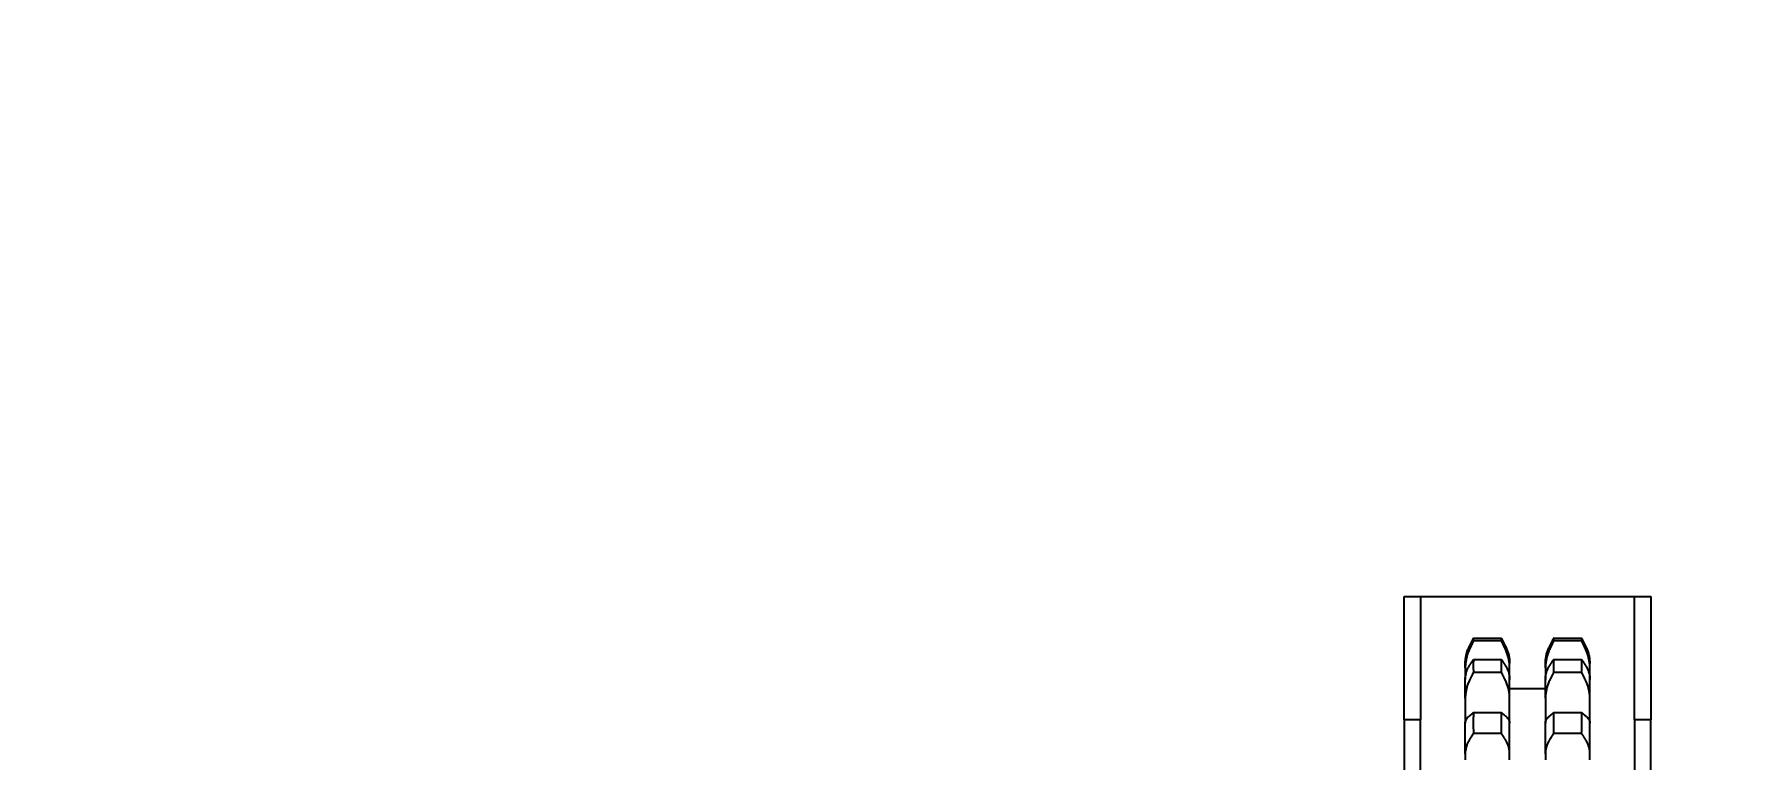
# Model space of a CAD drawing. Header units: millimetres. Extents: x -383313 to -161684, y -117025 to 99224.
# Drawn here: x -347927.2 to -347510.6, y -3053.2 to -2876.8 of the extents above; entities that cross this region are included whole.
import ezdxf

# ---------------------------------------------------------------- set-up
doc = ezdxf.new("R2010")
doc.units = ezdxf.units.MM
doc.header["$MEASUREMENT"] = 0
doc.layers.get('Defpoints').update_dxf_attribs({"color": 31})
for name, color, linetype in [('001__КОНСТРУКТИВ__размеры внутр.', 7, 'Continuous'), ('PV-3401', 7, 'Continuous'), ('Робот', 30, 'Continuous')]:
    doc.layers.add(name, color=color, linetype=linetype)
doc.styles.add('PSTUDIO', font='arial.ttf')
doc.dimstyles.new('PS_TICK', dxfattribs={"dimscale": 100, "dimtxt": 2.5, "dimasz": 1, "dimexe": 2, "dimexo": 2, "dimgap": 1, "dimtad": 1, "dimdec": 0, "dimzin": 0, "dimdsep": 46, "dimtxsty": 'PSTUDIO', "dimblk": 'ARCHTICK', "dimcen": 2, "dimdle": 1.5, "dimse1": 1, "dimse2": 1, "dimadec": 0, "dimazin": 0, "dimtfac": 1, "dimtdec": 0, "dimtix": 1, "dimtmove": 1, "dimatfit": 3, "dimldrblk": 'ARCHTICK', "dimfxl": 1, "dimtolj": 1, "dimtzin": 0, "dimarcsym": 0})

# ---------------------------------------------------------------- blocks, each defined once
blk = doc.blocks.new('_ArchTick')
at = {"color": 0, "linetype": 'ByBlock', "const_width": 0.15}
blk.add_lwpolyline([(-0.5, -0.5), (0.5, 0.5)], dxfattribs=at)
blk = doc.blocks.new('*D267')
at = {"layer": '001__КОНСТРУКТИВ__размеры внутр.', "color": 0, "lineweight": -2, "ltscale": 100, "transparency": 16777216}
for p, q in [((-349188.38, -1822.52), (-349188.38, -4257.72)), ((-344174, -2819.4), (-344174, -4257.72)), ((-349338.38, -4057.72), (-344024, -4057.72))]:
    blk.add_line(p, q, dxfattribs=at)
at = {"layer": 'Defpoints', "color": 0, "ltscale": 100, "transparency": 16777216}
for p in [(-349188.38, -1622.52), (-344174, -2619.4), (-344174, -4057.72)]:
    blk.add_point(p, dxfattribs=at)
at = {"layer": '001__КОНСТРУКТИВ__размеры внутр.', "color": 0, "lineweight": -2, "ltscale": 100, "transparency": 16777216, "xscale": 100, "yscale": 100, "zscale": 100, "rotation": 180}
blk.add_blockref('_ArchTick', (-349188.38, -4057.72), dxfattribs=at)
at = {"layer": '001__КОНСТРУКТИВ__размеры внутр.', "color": 0, "lineweight": -2, "ltscale": 100, "transparency": 16777216, "xscale": 100, "yscale": 100, "zscale": 100}
blk.add_blockref('_ArchTick', (-344174, -4057.72), dxfattribs=at)
at = {"layer": '001__КОНСТРУКТИВ__размеры внутр.', "color": 0, "ltscale": 100, "transparency": 16777216, "insert": (-346681.19, -3830.08), "char_height": 250, "attachment_point": 5, "style": 'PSTUDIO'}
blk.add_mtext('\\A1;5014', dxfattribs=at)
blk = doc.blocks.new('Робот ABB IRB660_3.15 (сверху)')
at = {"layer": 'Робот'}
blk.add_circle((0, 0), 3150, dxfattribs=at)
blk = doc.blocks.new('*U200')
at = {"layer": 'PV-3401'}
for p, q in [((-1768.6, 5882.65), (-1738.6, 5882.65)), ((-1768.6, 5878.65), (-1768.6, 5882.65)), ((-1738.6, 5882.65), (-1738.6, 5878.65)), ((-1658.6, 5882.65), (-1738.6, 5882.65)), ((-1738.6, 5878.65), (-1768.6, 5878.65)), ((-1768.6, 5874.65), (-1768.6, 5878.65)), ((-1738.6, 5878.65), (-1658.6, 5878.65)), ((-1768.6, 5830.65), (-1768.6, 5874.65)), ((-1751.26, 5867.8), (-1752.22, 5867.8)), ((-1749.33, 5867.8), (-1751.26, 5867.8)), ((-1748.46, 5867.8), (-1749.33, 5867.8)), ((-1743.87, 5867.8), (-1748.46, 5867.8)), ((-1742.01, 5867.8), (-1743.87, 5867.8)), ((-1737.81, 5867.8), (-1742.01, 5867.8)), ((-1730.38, 5867.8), (-1737.81, 5867.8)), ((-1728.91, 5867.8), (-1730.38, 5867.8)), ((-1758.46, 5859), (-1758.46, 5865.8)), ((-1757.81, 5865.8), (-1757.81, 5859)), ((-1753.29, 5859), (-1753.29, 5865.8)), ((-1750.18, 5859), (-1750.18, 5865.8)), ((-1740.39, 5859), (-1740.39, 5865.8)), ((-1735.36, 5859), (-1735.36, 5865.8)), ((-1751.26, 5857), (-1752.22, 5857)), ((-1751.26, 5857), (-1749.33, 5857)), ((-1749.33, 5857), (-1748.46, 5857)), ((-1743.87, 5857), (-1748.46, 5857)), ((-1746.25, 5848.3), (-1746.25, 5857)), ((-1743.87, 5857), (-1742.01, 5857)), ((-1742.01, 5857), (-1737.81, 5857)), ((-1730.38, 5857), (-1737.81, 5857)), ((-1730.38, 5857), (-1728.91, 5857)), ((-1758.46, 5839.5), (-1758.46, 5846.3)), ((-1757.81, 5846.3), (-1757.81, 5839.5)), ((-1753.29, 5839.5), (-1753.29, 5846.3)), ((-1751.26, 5848.3), (-1752.22, 5848.3)), ((-1749.33, 5848.3), (-1751.26, 5848.3)), ((-1750.18, 5839.5), (-1750.18, 5846.3)), ((-1748.46, 5848.3), (-1749.33, 5848.3)), ((-1743.87, 5848.3), (-1748.46, 5848.3)), ((-1742.01, 5848.3), (-1743.87, 5848.3)), ((-1737.81, 5848.3), (-1742.01, 5848.3)), ((-1740.39, 5839.5), (-1740.39, 5846.3)), ((-1730.38, 5848.3), (-1737.81, 5848.3)), ((-1735.36, 5839.5), (-1735.36, 5846.3)), ((-1728.91, 5848.3), (-1730.38, 5848.3)), ((-1751.26, 5837.5), (-1752.22, 5837.5)), ((-1751.26, 5837.5), (-1749.33, 5837.5)), ((-1749.33, 5837.5), (-1748.46, 5837.5)), ((-1743.87, 5837.5), (-1748.46, 5837.5)), ((-1743.87, 5837.5), (-1742.01, 5837.5)), ((-1742.01, 5837.5), (-1737.81, 5837.5)), ((-1730.38, 5837.5), (-1737.81, 5837.5)), ((-1730.38, 5837.5), (-1728.91, 5837.5)), ((-1768.6, 5826.65), (-1768.6, 5830.65)), ((-1768.6, 5822.65), (-1768.6, 5826.65)), ((-1768.6, 5826.65), (-1738.6, 5826.65)), ((-1738.6, 5826.65), (-1738.6, 5822.65)), ((-1658.6, 5826.65), (-1738.6, 5826.65)), ((-1738.6, 5822.65), (-1768.6, 5822.65)), ((-1738.6, 5822.65), (-1658.6, 5822.65))]:
    blk.add_line(p, q, dxfattribs=at)
for centre, start, end in [((-1752.22, 5858.3), 90, 90.6401), ((-1752.22, 5866.5), 269.3599, 270), ((-1752.22, 5838.8), 90, 90.6401), ((-1752.22, 5847), 269.3599, 270)]:
    blk.add_arc(centre, 9.5, start, end, dxfattribs=at)
for points, weights in [([(-1758.46, 5865.8), (-1757.39, 5866.33), (-1756.37, 5866.83)], [1, 1.00025461955, 1]), ([(-1755.62, 5866.83), (-1756.69, 5866.33), (-1757.81, 5865.8)], [1, 1.00025461956, 1]), ([(-1753.29, 5865.8), (-1752.47, 5866.33), (-1751.68, 5866.83)], [1, 1.00025461955, 1]), ([(-1748.07, 5866.83), (-1749.1, 5866.33), (-1750.18, 5865.8)], [1, 1.00025461957, 1]), ([(-1740.39, 5865.8), (-1739.95, 5866.33), (-1739.53, 5866.83)], [1, 1.00025461955, 1]), ([(-1733.7, 5866.83), (-1734.51, 5866.33), (-1735.36, 5865.8)], [1, 1.00025461956, 1]), ([(-1757.81, 5865.8), (-1758.13, 5865.89), (-1758.46, 5865.8)], [1, 1.00194841845, 1]), ([(-1750.18, 5865.8), (-1751.73, 5865.89), (-1753.29, 5865.8)], [1, 1.00194841845, 1]), ([(-1735.36, 5865.8), (-1737.88, 5865.89), (-1740.39, 5865.8)], [1, 1.00194841845, 1]), ([(-1756.37, 5857.97), (-1757.39, 5858.47), (-1758.46, 5859)], [1, 1.00025461956, 1]), ([(-1758.46, 5859), (-1758.13, 5858.9), (-1757.81, 5859)], [1, 1.00194841845, 1]), ([(-1757.81, 5859), (-1756.69, 5858.47), (-1755.62, 5857.97)], [1, 1.00025461955, 1]), ([(-1751.68, 5857.97), (-1752.47, 5858.47), (-1753.29, 5859)], [1, 1.00025461957, 1]), ([(-1753.29, 5859), (-1751.73, 5858.9), (-1750.18, 5859)], [1, 1.00194841845, 1]), ([(-1750.18, 5859), (-1749.1, 5858.47), (-1748.07, 5857.97)], [1, 1.00025461954, 1]), ([(-1739.53, 5857.97), (-1739.95, 5858.47), (-1740.39, 5859)], [1, 1.00025461956, 1]), ([(-1740.39, 5859), (-1737.88, 5858.9), (-1735.36, 5859)], [1, 1.00194841845, 1]), ([(-1735.36, 5859), (-1734.51, 5858.47), (-1733.7, 5857.97)], [1, 1.00025461956, 1]), ([(-1758.46, 5846.3), (-1757.39, 5846.83), (-1756.37, 5847.33)], [1, 1.00025461957, 1]), ([(-1757.81, 5846.3), (-1758.13, 5846.39), (-1758.46, 5846.3)], [1, 1.00194841845, 1]), ([(-1755.62, 5847.33), (-1756.69, 5846.83), (-1757.81, 5846.3)], [1, 1.00025461957, 1]), ([(-1753.29, 5846.3), (-1752.47, 5846.83), (-1751.68, 5847.33)], [1, 1.00025461955, 1]), ([(-1750.18, 5846.3), (-1751.73, 5846.39), (-1753.29, 5846.3)], [1, 1.00194841845, 1]), ([(-1748.07, 5847.33), (-1749.1, 5846.83), (-1750.18, 5846.3)], [1, 1.00025461956, 1]), ([(-1740.39, 5846.3), (-1739.95, 5846.83), (-1739.53, 5847.33)], [1, 1.00025461956, 1]), ([(-1735.36, 5846.3), (-1737.88, 5846.39), (-1740.39, 5846.3)], [1, 1.00194841845, 1]), ([(-1733.7, 5847.33), (-1734.51, 5846.83), (-1735.36, 5846.3)], [1, 1.00025461957, 1]), ([(-1758.46, 5839.5), (-1758.13, 5839.4), (-1757.81, 5839.5)], [1, 1.00194841845, 1]), ([(-1756.37, 5838.47), (-1757.39, 5838.97), (-1758.46, 5839.5)], [1, 1.00025461954, 1]), ([(-1757.81, 5839.5), (-1756.69, 5838.97), (-1755.62, 5838.47)], [1, 1.00025461956, 1]), ([(-1753.29, 5839.5), (-1751.73, 5839.4), (-1750.18, 5839.5)], [1, 1.00194841845, 1]), ([(-1751.68, 5838.47), (-1752.47, 5838.97), (-1753.29, 5839.5)], [1, 1.00025461956, 1]), ([(-1750.18, 5839.5), (-1749.1, 5838.97), (-1748.07, 5838.47)], [1, 1.00025461954, 1]), ([(-1740.39, 5839.5), (-1737.88, 5839.4), (-1735.36, 5839.5)], [1, 1.00194841845, 1]), ([(-1739.53, 5838.47), (-1739.95, 5838.97), (-1740.39, 5839.5)], [1, 1.00025461955, 1]), ([(-1735.36, 5839.5), (-1734.51, 5838.97), (-1733.7, 5838.47)], [1, 1.00025461956, 1])]:
    blk.add_rational_spline(points, weights, degree=2, dxfattribs=at)
for points, knots in [([(-1756.37, 5866.83), (-1756.2, 5866.92), (-1756.03, 5866.99), (-1755.59, 5867.18), (-1755.3, 5867.29), (-1754.7, 5867.47), (-1754.39, 5867.55), (-1753.76, 5867.68), (-1753.44, 5867.72), (-1752.86, 5867.78), (-1752.58, 5867.8), (-1752.32, 5867.8)], [10.11521, 10.11521, 10.11521, 10.11521, 10.687596, 10.687596, 11.618355, 11.618355, 12.549115, 12.549115, 13.479875, 13.479875, 14.298984, 14.298984, 14.298984, 14.298984]), ([(-1751.26, 5867.8), (-1751.56, 5867.8), (-1751.89, 5867.79), (-1752.54, 5867.72), (-1752.88, 5867.68), (-1753.54, 5867.55), (-1753.86, 5867.47), (-1754.49, 5867.29), (-1754.8, 5867.18), (-1755.26, 5866.99), (-1755.44, 5866.92), (-1755.62, 5866.83)], [43.585571, 43.585571, 43.585571, 43.585571, 44.51633, 44.51633, 45.44709, 45.44709, 46.37785, 46.37785, 47.308609, 47.308609, 47.880995, 47.880995, 47.880995, 47.880995]), ([(-1751.68, 5866.83), (-1751.54, 5866.92), (-1751.41, 5866.99), (-1751.07, 5867.18), (-1750.85, 5867.29), (-1750.38, 5867.47), (-1750.14, 5867.55), (-1749.65, 5867.68), (-1749.41, 5867.72), (-1748.93, 5867.79), (-1748.69, 5867.8), (-1748.46, 5867.8)], [10.11521, 10.11521, 10.11521, 10.11521, 10.687596, 10.687596, 11.618355, 11.618355, 12.549115, 12.549115, 13.479875, 13.479875, 14.410634, 14.410634, 14.410634, 14.410634]), ([(-1743.87, 5867.8), (-1744.16, 5867.8), (-1744.47, 5867.79), (-1745.11, 5867.72), (-1745.43, 5867.68), (-1746.06, 5867.55), (-1746.38, 5867.47), (-1746.99, 5867.29), (-1747.28, 5867.18), (-1747.72, 5866.99), (-1747.9, 5866.92), (-1748.07, 5866.83)], [43.585571, 43.585571, 43.585571, 43.585571, 44.51633, 44.51633, 45.44709, 45.44709, 46.37785, 46.37785, 47.308609, 47.308609, 47.880995, 47.880995, 47.880995, 47.880995]), ([(-1739.53, 5866.83), (-1739.46, 5866.92), (-1739.39, 5866.99), (-1739.21, 5867.18), (-1739.09, 5867.29), (-1738.84, 5867.47), (-1738.71, 5867.55), (-1738.45, 5867.68), (-1738.32, 5867.72), (-1738.06, 5867.79), (-1737.93, 5867.8), (-1737.81, 5867.8)], [10.11521, 10.11521, 10.11521, 10.11521, 10.687596, 10.687596, 11.618355, 11.618355, 12.549115, 12.549115, 13.479875, 13.479875, 14.410634, 14.410634, 14.410634, 14.410634]), ([(-1730.38, 5867.8), (-1730.61, 5867.8), (-1730.86, 5867.79), (-1731.36, 5867.72), (-1731.61, 5867.68), (-1732.11, 5867.55), (-1732.36, 5867.47), (-1732.84, 5867.29), (-1733.07, 5867.18), (-1733.42, 5866.99), (-1733.56, 5866.92), (-1733.7, 5866.83)], [43.585571, 43.585571, 43.585571, 43.585571, 44.51633, 44.51633, 45.44709, 45.44709, 46.37785, 46.37785, 47.308609, 47.308609, 47.880995, 47.880995, 47.880995, 47.880995]), ([(-1752.32, 5857), (-1752.59, 5857), (-1752.86, 5857.02), (-1753.46, 5857.08), (-1753.78, 5857.12), (-1754.41, 5857.25), (-1754.73, 5857.33), (-1755.34, 5857.52), (-1755.63, 5857.63), (-1756.06, 5857.82), (-1756.22, 5857.89), (-1756.37, 5857.97)], [43.697229, 43.697229, 43.697229, 43.697229, 44.527095, 44.527095, 45.468619, 45.468619, 46.410144, 46.410144, 47.351668, 47.351668, 47.881074, 47.881074, 47.881074, 47.881074]), ([(-1755.62, 5857.97), (-1755.45, 5857.89), (-1755.29, 5857.82), (-1754.84, 5857.63), (-1754.53, 5857.52), (-1753.89, 5857.33), (-1753.56, 5857.25), (-1752.89, 5857.12), (-1752.56, 5857.08), (-1751.89, 5857.01), (-1751.57, 5857), (-1751.26, 5857)], [10.115097, 10.115097, 10.115097, 10.115097, 10.644502, 10.644502, 11.586026, 11.586026, 12.527551, 12.527551, 13.469075, 13.469075, 14.4106, 14.4106, 14.4106, 14.4106]), ([(-1748.46, 5857), (-1748.69, 5857), (-1748.93, 5857.01), (-1749.42, 5857.08), (-1749.67, 5857.12), (-1750.16, 5857.25), (-1750.4, 5857.33), (-1750.87, 5857.52), (-1751.1, 5857.63), (-1751.43, 5857.82), (-1751.55, 5857.89), (-1751.68, 5857.97)], [43.585571, 43.585571, 43.585571, 43.585571, 44.527095, 44.527095, 45.468619, 45.468619, 46.410144, 46.410144, 47.351668, 47.351668, 47.881074, 47.881074, 47.881074, 47.881074]), ([(-1748.07, 5857.97), (-1747.91, 5857.89), (-1747.75, 5857.82), (-1747.32, 5857.63), (-1747.02, 5857.52), (-1746.41, 5857.33), (-1746.09, 5857.25), (-1745.44, 5857.12), (-1745.12, 5857.08), (-1744.48, 5857.01), (-1744.17, 5857), (-1743.87, 5857)], [10.115097, 10.115097, 10.115097, 10.115097, 10.644502, 10.644502, 11.586026, 11.586026, 12.527551, 12.527551, 13.469075, 13.469075, 14.4106, 14.4106, 14.4106, 14.4106]), ([(-1737.81, 5857), (-1737.94, 5857), (-1738.06, 5857.01), (-1738.33, 5857.08), (-1738.46, 5857.12), (-1738.72, 5857.25), (-1738.85, 5857.33), (-1739.1, 5857.52), (-1739.22, 5857.63), (-1739.4, 5857.82), (-1739.47, 5857.89), (-1739.53, 5857.97)], [43.585571, 43.585571, 43.585571, 43.585571, 44.527095, 44.527095, 45.468619, 45.468619, 46.410144, 46.410144, 47.351668, 47.351668, 47.881074, 47.881074, 47.881074, 47.881074]), ([(-1733.7, 5857.97), (-1733.57, 5857.89), (-1733.44, 5857.82), (-1733.1, 5857.63), (-1732.87, 5857.52), (-1732.38, 5857.33), (-1732.13, 5857.25), (-1731.62, 5857.12), (-1731.37, 5857.08), (-1730.86, 5857.01), (-1730.62, 5857), (-1730.38, 5857)], [10.115097, 10.115097, 10.115097, 10.115097, 10.644502, 10.644502, 11.586026, 11.586026, 12.527551, 12.527551, 13.469075, 13.469075, 14.4106, 14.4106, 14.4106, 14.4106]), ([(-1756.37, 5847.33), (-1756.22, 5847.41), (-1756.06, 5847.48), (-1755.63, 5847.67), (-1755.34, 5847.77), (-1754.73, 5847.96), (-1754.41, 5848.05), (-1753.78, 5848.18), (-1753.46, 5848.22), (-1752.86, 5848.28), (-1752.59, 5848.3), (-1752.32, 5848.3)], [10.115097, 10.115097, 10.115097, 10.115097, 10.644502, 10.644502, 11.586026, 11.586026, 12.527551, 12.527551, 13.469075, 13.469075, 14.298941, 14.298941, 14.298941, 14.298941]), ([(-1751.26, 5848.3), (-1751.57, 5848.3), (-1751.89, 5848.28), (-1752.56, 5848.22), (-1752.89, 5848.18), (-1753.56, 5848.05), (-1753.89, 5847.96), (-1754.53, 5847.77), (-1754.84, 5847.67), (-1755.29, 5847.48), (-1755.45, 5847.41), (-1755.62, 5847.33)], [43.585571, 43.585571, 43.585571, 43.585571, 44.527095, 44.527095, 45.468619, 45.468619, 46.410144, 46.410144, 47.351668, 47.351668, 47.881074, 47.881074, 47.881074, 47.881074]), ([(-1751.68, 5847.33), (-1751.55, 5847.41), (-1751.43, 5847.48), (-1751.1, 5847.67), (-1750.87, 5847.77), (-1750.4, 5847.96), (-1750.16, 5848.05), (-1749.67, 5848.18), (-1749.42, 5848.22), (-1748.93, 5848.28), (-1748.69, 5848.3), (-1748.46, 5848.3)], [10.115097, 10.115097, 10.115097, 10.115097, 10.644502, 10.644502, 11.586026, 11.586026, 12.527551, 12.527551, 13.469075, 13.469075, 14.4106, 14.4106, 14.4106, 14.4106]), ([(-1743.87, 5848.3), (-1744.17, 5848.3), (-1744.48, 5848.28), (-1745.12, 5848.22), (-1745.44, 5848.18), (-1746.09, 5848.05), (-1746.41, 5847.96), (-1747.02, 5847.77), (-1747.32, 5847.67), (-1747.75, 5847.48), (-1747.91, 5847.41), (-1748.07, 5847.33)], [43.585571, 43.585571, 43.585571, 43.585571, 44.527095, 44.527095, 45.468619, 45.468619, 46.410144, 46.410144, 47.351668, 47.351668, 47.881074, 47.881074, 47.881074, 47.881074]), ([(-1739.53, 5847.33), (-1739.47, 5847.41), (-1739.4, 5847.48), (-1739.22, 5847.67), (-1739.1, 5847.77), (-1738.85, 5847.96), (-1738.72, 5848.05), (-1738.46, 5848.18), (-1738.33, 5848.22), (-1738.06, 5848.28), (-1737.94, 5848.3), (-1737.81, 5848.3)], [10.115097, 10.115097, 10.115097, 10.115097, 10.644502, 10.644502, 11.586026, 11.586026, 12.527551, 12.527551, 13.469075, 13.469075, 14.4106, 14.4106, 14.4106, 14.4106]), ([(-1730.38, 5848.3), (-1730.62, 5848.3), (-1730.86, 5848.28), (-1731.37, 5848.22), (-1731.62, 5848.18), (-1732.13, 5848.05), (-1732.38, 5847.96), (-1732.87, 5847.77), (-1733.1, 5847.67), (-1733.44, 5847.48), (-1733.57, 5847.41), (-1733.7, 5847.33)], [43.585571, 43.585571, 43.585571, 43.585571, 44.527095, 44.527095, 45.468619, 45.468619, 46.410144, 46.410144, 47.351668, 47.351668, 47.881074, 47.881074, 47.881074, 47.881074]), ([(-1752.32, 5837.5), (-1752.59, 5837.5), (-1752.86, 5837.52), (-1753.46, 5837.58), (-1753.78, 5837.62), (-1754.41, 5837.75), (-1754.73, 5837.83), (-1755.34, 5838.02), (-1755.63, 5838.13), (-1756.06, 5838.32), (-1756.22, 5838.39), (-1756.37, 5838.47)], [43.697264, 43.697264, 43.697264, 43.697264, 44.52713, 44.52713, 45.468654, 45.468654, 46.410179, 46.410179, 47.351703, 47.351703, 47.881108, 47.881108, 47.881108, 47.881108]), ([(-1755.62, 5838.47), (-1755.45, 5838.39), (-1755.29, 5838.32), (-1754.84, 5838.13), (-1754.53, 5838.02), (-1753.89, 5837.83), (-1753.56, 5837.75), (-1752.89, 5837.62), (-1752.56, 5837.58), (-1751.89, 5837.51), (-1751.57, 5837.5), (-1751.26, 5837.5)], [10.115097, 10.115097, 10.115097, 10.115097, 10.644502, 10.644502, 11.586026, 11.586026, 12.527551, 12.527551, 13.469075, 13.469075, 14.4106, 14.4106, 14.4106, 14.4106]), ([(-1748.46, 5837.5), (-1748.69, 5837.5), (-1748.93, 5837.51), (-1749.42, 5837.58), (-1749.67, 5837.62), (-1750.16, 5837.75), (-1750.4, 5837.83), (-1750.87, 5838.02), (-1751.1, 5838.13), (-1751.43, 5838.32), (-1751.55, 5838.39), (-1751.68, 5838.47)], [43.585605, 43.585605, 43.585605, 43.585605, 44.52713, 44.52713, 45.468654, 45.468654, 46.410179, 46.410179, 47.351703, 47.351703, 47.881108, 47.881108, 47.881108, 47.881108]), ([(-1748.07, 5838.47), (-1747.91, 5838.39), (-1747.75, 5838.32), (-1747.32, 5838.13), (-1747.02, 5838.02), (-1746.41, 5837.83), (-1746.09, 5837.75), (-1745.44, 5837.62), (-1745.12, 5837.58), (-1744.48, 5837.51), (-1744.17, 5837.5), (-1743.87, 5837.5)], [10.115097, 10.115097, 10.115097, 10.115097, 10.644502, 10.644502, 11.586026, 11.586026, 12.527551, 12.527551, 13.469075, 13.469075, 14.4106, 14.4106, 14.4106, 14.4106]), ([(-1737.81, 5837.5), (-1737.94, 5837.5), (-1738.06, 5837.51), (-1738.33, 5837.58), (-1738.46, 5837.62), (-1738.72, 5837.75), (-1738.85, 5837.83), (-1739.1, 5838.02), (-1739.22, 5838.13), (-1739.4, 5838.32), (-1739.47, 5838.39), (-1739.53, 5838.47)], [43.585605, 43.585605, 43.585605, 43.585605, 44.52713, 44.52713, 45.468654, 45.468654, 46.410179, 46.410179, 47.351703, 47.351703, 47.881108, 47.881108, 47.881108, 47.881108]), ([(-1733.7, 5838.47), (-1733.57, 5838.39), (-1733.44, 5838.32), (-1733.1, 5838.13), (-1732.87, 5838.02), (-1732.38, 5837.83), (-1732.13, 5837.75), (-1731.62, 5837.62), (-1731.37, 5837.58), (-1730.86, 5837.51), (-1730.62, 5837.5), (-1730.38, 5837.5)], [10.115097, 10.115097, 10.115097, 10.115097, 10.644502, 10.644502, 11.586026, 11.586026, 12.527551, 12.527551, 13.469075, 13.469075, 14.4106, 14.4106, 14.4106, 14.4106])]:
    blk.add_open_spline(points, degree=3, knots=knots, dxfattribs=at)

msp = doc.modelspace()

# ---------------------------------------------------------------- block references
at = {"layer": 'PV-3401', "rotation": 270}
msp.add_blockref('*U200', (-353416.7874, -4782.09965), dxfattribs=at)
at = {"layer": 'Робот', "rotation": 180}
msp.add_blockref('Робот ABB IRB660_3.15 (сверху)', (-344500.63713, -5731.42318), dxfattribs=at)

# ---------------------------------------------------------------- dimensions: what is measured, and where the dimension line sits
at = {"layer": '001__КОНСТРУКТИВ__размеры внутр.', "ltscale": 100}
dim = msp.add_linear_dim(base=(-344174.00217, -4057.72011), p1=(-349188.38174, -1622.52354), p2=(-344174.00217, -2619.3977), dimstyle='PS_TICK', override={"dimse1": 0, "dimse2": 0}, dxfattribs=at)
dim.commit()
dim.dimension.update_dxf_attribs({"geometry": '*D267', "text_midpoint": (-346681.19195, -3830.07686)})

doc.saveas('drawing.dxf')
